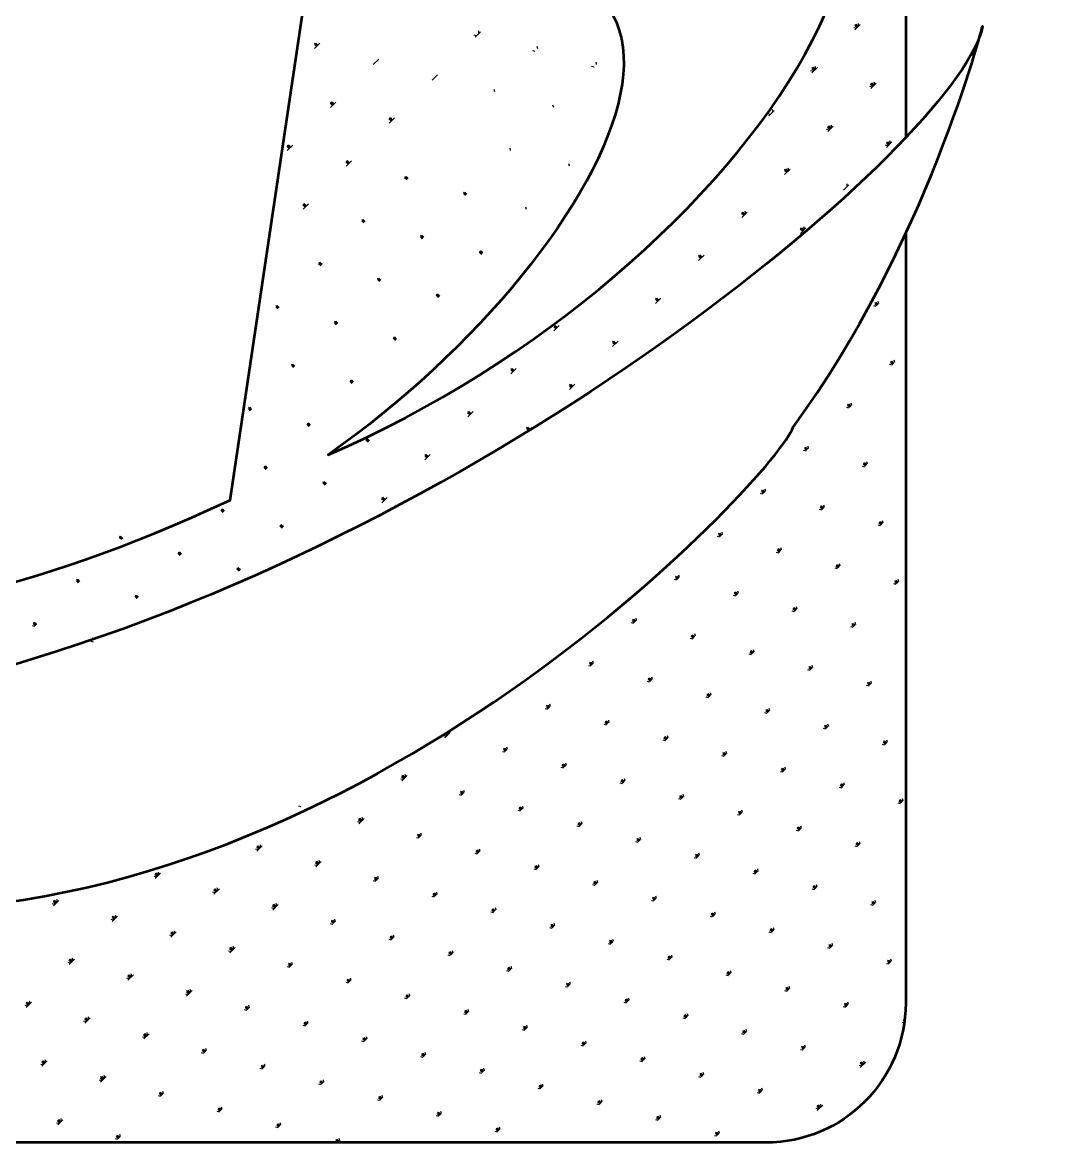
# Model space of a CAD drawing. Extents: x -2746917 to -971774, y -3334247 to -3250358.
# Drawn here: x -1099731 to -1098650, y -3277551 to -3276393 of the extents above; entities that cross this region are included whole.
import ezdxf

# ---------------------------------------------------------------- set-up
doc = ezdxf.new("R2010")
doc.units = 0
doc.header["$LTSCALE"] = 1000
doc.header["$MEASUREMENT"] = 0
doc.layers.get('0').update_dxf_attribs({"linetype": 'CONTINUOUS'})
doc.layers.add('PUB_TITLE', color=4, linetype='CONTINUOUS')

# ---------------------------------------------------------------- blocks, each defined once
blk = doc.blocks.new('A$C3E121A49')
at = {"layer": 'PUB_TITLE', "color": 4}
for p, q in [((1292.1, 27473.3), (1289.8, 27475.5)), ((1292.7, 27474), (1290, 27476.7)), ((1290, 27471.2), (1295.5, 27476.7)), ((1293.4, 27474.7), (1291.2, 27476.9)), ((1294.1, 27475.3), (1293.5, 27477.8)), ((898.8, 27465), (896.4, 27465.7)), ((897.4, 27463.6), (903, 27469.2)), ((901.6, 27467.8), (900.9, 27470.2)), ((1291.4, 27472.6), (1288.9, 27473.2)), ((733.6, 27453.8), (731.4, 27456)), ((734.3, 27454.5), (731.5, 27457.3)), ((731.5, 27451.7), (737.1, 27457.3)), ((735, 27455.2), (732.8, 27457.4)), ((962.3, 27451.5), (961.7, 27454)), ((792.2, 27435.4), (797.8, 27441)), ((959.5, 27448.7), (957.1, 27449.4)), ((1020.3, 27432.5), (1017.8, 27433.1)), ((1023, 27435.3), (1022.4, 27437.7)), ((1247.6, 27428.8), (1245.4, 27431)), ((1248.3, 27429.5), (1245.5, 27432.3)), ((1245.5, 27426.7), (1251.1, 27432.3)), ((1249, 27430.2), (1246.8, 27432.4)), ((1249.7, 27430.9), (1249, 27433.3)), ((853, 27419.2), (858.5, 27424.7)), ((1246.9, 27428.1), (1244.5, 27428.8)), ((917.9, 27407.1), (917.2, 27409.5)), ((1307.6, 27411.8), (1305.2, 27412.5)), ((1308.3, 27412.5), (1306.1, 27414.8)), ((1309, 27413.2), (1306.2, 27416)), ((1306.2, 27410.5), (1311.8, 27416)), ((1309.7, 27413.9), (1307.5, 27416.1)), ((1310.4, 27414.6), (1309.8, 27417)), ((749.9, 27393.1), (747.7, 27395.3)), ((750.6, 27393.8), (747.8, 27396.5)), ((747.8, 27391), (753.3, 27396.5)), ((751.3, 27394.5), (749, 27396.7)), ((978.6, 27390.8), (977.9, 27393.2)), ((1202.4, 27383.7), (1200, 27384.3)), ((1201.1, 27382.3), (1206.6, 27387.8)), ((1205.2, 27386.4), (1204.6, 27388.9)), ((810.6, 27376.8), (808.4, 27379)), ((811.3, 27377.5), (808.5, 27380.3)), ((808.5, 27374.7), (814.1, 27380.3)), ((812, 27378.2), (809.8, 27380.4)), ((1264.6, 27368.8), (1261.8, 27371.6)), ((1261.8, 27366), (1267.3, 27371.6)), ((1265.3, 27369.5), (1263, 27371.7)), ((1266, 27370.2), (1265.3, 27372.6)), ((1263.2, 27367.4), (1260.7, 27368)), ((1263.9, 27368.1), (1261.6, 27370.3)), ((705.4, 27348.6), (703.2, 27350.8)), ((706.1, 27349.3), (703.3, 27352.1)), ((703.3, 27346.5), (708.9, 27352.1)), ((706.8, 27350), (704.6, 27352.2)), ((934.1, 27346.3), (933.5, 27348.8)), ((1323.9, 27351.1), (1321.5, 27351.8)), ((1324.6, 27351.8), (1322.4, 27354)), ((1325.3, 27352.5), (1322.5, 27355.3)), ((1322.5, 27349.7), (1328.1, 27355.3)), ((1326, 27353.2), (1323.8, 27355.4)), ((1326.7, 27353.9), (1326, 27356.3)), ((766.1, 27332.3), (763.9, 27334.6)), ((766.8, 27333), (764.1, 27335.8)), ((764.1, 27330.3), (769.6, 27335.8)), ((767.5, 27333.7), (765.3, 27336)), ((994.9, 27330.1), (994.2, 27332.5)), ((1219.4, 27323.6), (1217.2, 27325.8)), ((1220.1, 27324.3), (1217.3, 27327.1)), ((1217.3, 27321.5), (1222.9, 27327.1)), ((1220.8, 27325), (1218.6, 27327.2)), ((1221.5, 27325.7), (1220.8, 27328.1)), ((826.9, 27316.1), (824.6, 27318.3)), ((827.6, 27316.8), (824.8, 27319.5)), ((828.3, 27317.5), (826, 27319.7)), ((887.6, 27299.8), (885.4, 27302)), ((888.3, 27300.5), (885.5, 27303.3)), ((889, 27301.2), (886.8, 27303.4)), ((1278.1, 27305.3), (1283.6, 27310.8)), ((1282.2, 27309.4), (1281.6, 27311.9)), ((721.7, 27287.9), (719.5, 27290.1)), ((722.4, 27288.6), (719.6, 27291.4)), ((719.6, 27285.8), (725.2, 27291.4)), ((723.1, 27289.3), (720.9, 27291.5)), ((950.4, 27285.6), (949.8, 27288)), ((1175, 27279.2), (1172.7, 27281.4)), ((1175.7, 27279.9), (1172.9, 27282.6)), ((1172.9, 27277.1), (1178.4, 27282.6)), ((1176.3, 27280.6), (1174.1, 27282.8)), ((1177, 27281.3), (1176.4, 27283.7)), ((782.4, 27271.6), (780.2, 27273.8)), ((783.1, 27272.3), (780.3, 27275.1)), ((783.8, 27273), (781.6, 27275.2)), ((1237.8, 27265), (1237.1, 27267.4)), ((843.1, 27255.3), (840.9, 27257.6)), ((843.8, 27256), (841.1, 27258.8)), ((844.5, 27256.7), (842.3, 27259)), ((1235.7, 27262.9), (1233.5, 27265.1)), ((1236.4, 27263.6), (1233.6, 27266.4)), ((1233.6, 27260.8), (1239.2, 27266.4)), ((1237.1, 27264.3), (1234.9, 27266.5)), ((903.9, 27239.1), (901.6, 27241.3)), ((904.6, 27239.8), (901.8, 27242.5)), ((905.3, 27240.5), (903, 27242.7)), ((1130.5, 27234.7), (1128.3, 27236.9)), ((1131.2, 27235.4), (1128.4, 27238.2)), ((1128.4, 27232.6), (1134, 27238.2)), ((1131.9, 27236.1), (1129.7, 27238.3)), ((738, 27227.2), (735.7, 27229.4)), ((738.7, 27227.9), (735.9, 27230.6)), ((739.4, 27228.6), (737.1, 27230.8)), ((798.7, 27210.9), (796.5, 27213.1)), ((799.4, 27211.6), (796.6, 27214.4)), ((800.1, 27212.3), (797.9, 27214.5)), ((860.1, 27195.3), (857.3, 27198.1)), ((860.8, 27196), (858.6, 27198.2)), ((694.2, 27183.4), (691.4, 27186.2)), ((694.9, 27184.1), (692.7, 27186.3)), ((859.4, 27194.6), (857.2, 27196.8)), ((1086, 27190.3), (1083.8, 27192.5)), ((1086.7, 27191), (1084, 27193.7)), ((1084, 27188.2), (1089.5, 27193.7)), ((1087.4, 27191.6), (1085.2, 27193.9)), ((1312, 27185.2), (1309.6, 27185.9)), ((1312.7, 27185.9), (1310.5, 27188.1)), ((1313.4, 27186.6), (1310.6, 27189.4)), ((1314.1, 27187.3), (1311.9, 27189.5)), ((1314.8, 27188), (1314.1, 27190.4)), ((693.5, 27182.7), (691.3, 27184.9)), ((754.2, 27166.4), (752, 27168.7)), ((754.9, 27167.1), (752.1, 27169.9)), ((755.6, 27167.8), (753.4, 27170)), ((980.9, 27162.1), (978.6, 27164.3)), ((981.6, 27162.8), (978.8, 27165.5)), ((978.8, 27160), (984.3, 27165.5)), ((982.3, 27163.5), (980, 27165.7)), ((815, 27150.2), (812.7, 27152.4)), ((815.7, 27150.9), (812.9, 27153.6)), ((816.3, 27151.6), (814.1, 27153.8)), ((1041.6, 27145.8), (1039.4, 27148)), ((1042.3, 27146.5), (1039.5, 27149.3)), ((1039.5, 27143.7), (1045.1, 27149.3)), ((1043, 27147.2), (1040.8, 27149.4)), ((1329.7, 27125.9), (1326.9, 27128.6)), ((1330.3, 27126.6), (1328.1, 27128.8)), ((1331, 27127.3), (1330.4, 27129.7)), ((709.8, 27122), (707.6, 27124.2)), ((710.5, 27122.7), (707.7, 27125.5)), ((711.2, 27123.4), (708.9, 27125.6)), ((936.4, 27117.6), (934.2, 27119.8)), ((937.1, 27118.3), (934.3, 27121.1)), ((934.3, 27115.5), (939.9, 27121.1)), ((937.8, 27119), (935.6, 27121.2)), ((1328.3, 27124.5), (1325.8, 27125.1)), ((1329, 27125.2), (1326.7, 27127.4)), ((770.5, 27105.7), (768.3, 27107.9)), ((771.2, 27106.4), (768.4, 27109.2)), ((771.9, 27107.1), (769.7, 27109.3)), ((997.8, 27102), (995.1, 27104.8)), ((995.1, 27099.3), (1000.6, 27104.8)), ((998.5, 27102.7), (996.3, 27105)), ((997.1, 27101.3), (994.9, 27103.6)), ((1284.5, 27080.7), (1282.3, 27082.9)), ((1285.2, 27081.4), (1282.4, 27084.2)), ((1285.9, 27082.1), (1283.7, 27084.3)), ((1286.6, 27082.8), (1285.9, 27085.2)), ((665.3, 27077.5), (663.1, 27079.7)), ((666, 27078.2), (663.2, 27081)), ((666.7, 27078.9), (664.5, 27081.1)), ((892, 27073.2), (889.7, 27075.4)), ((892.7, 27073.9), (889.9, 27076.6)), ((889.9, 27071.1), (895.4, 27076.6)), ((893.3, 27074.6), (891.1, 27076.8)), ((1283.8, 27080), (1281.4, 27080.7)), ((726, 27061.3), (723.8, 27063.5)), ((726.7, 27061.9), (724, 27064.7)), ((727.4, 27062.6), (725.2, 27064.9)), ((952.7, 27056.9), (950.5, 27059.1)), ((953.4, 27057.6), (950.6, 27060.4)), ((950.6, 27054.8), (956.2, 27060.4)), ((954.1, 27058.3), (951.9, 27060.5)), ((1342.4, 27064.3), (1342.1, 27064.4)), ((786.8, 27045), (784.6, 27047.2)), ((787.5, 27045.7), (784.7, 27048.5)), ((788.2, 27046.4), (785.9, 27048.6)), ((1239.4, 27035.6), (1236.9, 27036.2)), ((1240, 27036.3), (1237.8, 27038.5)), ((1240.7, 27037), (1238, 27039.7)), ((1241.4, 27037.7), (1239.2, 27039.9)), ((1242.1, 27038.3), (1241.5, 27040.8)), ((847.5, 27028.7), (845.3, 27030.9)), ((848.2, 27029.4), (845.4, 27032.2)), ((845.4, 27026.6), (851, 27032.2)), ((848.9, 27030.1), (846.7, 27032.3)), ((1302.2, 27021.4), (1299.9, 27023.6)), ((1302.9, 27022.1), (1302.2, 27024.5)), ((681.6, 27016.8), (679.4, 27019)), ((682.3, 27017.5), (679.5, 27020.3)), ((683, 27018.2), (680.8, 27020.4)), ((1300.1, 27019.3), (1297.6, 27019.9)), ((1300.8, 27020), (1298.6, 27022.2)), ((1301.5, 27020.7), (1298.7, 27023.5)), ((742.3, 27000.5), (740.1, 27002.8)), ((743, 27001.2), (740.2, 27004)), ((743.7, 27001.9), (741.5, 27004.1)), ((1194.9, 26991.1), (1192.5, 26991.8)), ((1195.6, 26991.8), (1193.4, 26994)), ((1196.3, 26992.5), (1193.5, 26995.3)), ((1197, 26993.2), (1194.8, 26995.4)), ((1197.7, 26993.9), (1197, 26996.3)), ((803, 26984.3), (800.8, 26986.5)), ((803.7, 26985), (801, 26987.7)), ((801, 26982.2), (806.5, 26987.7)), ((804.4, 26985.6), (802.2, 26987.9)), ((1256.3, 26975.5), (1254.1, 26977.8)), ((1257, 26976.2), (1254.2, 26979)), ((1257.7, 26976.9), (1255.5, 26979.1)), ((1258.4, 26977.6), (1257.8, 26980)), ((637.1, 26972.3), (634.9, 26974.6)), ((637.8, 26973), (635.1, 26975.8)), ((638.5, 26973.7), (636.3, 26976)), ((1255.6, 26974.8), (1253.2, 26975.5)), ((697.9, 26956.1), (695.6, 26958.3)), ((698.6, 26956.8), (695.8, 26959.5)), ((699.3, 26957.5), (697, 26959.7)), ((1316.4, 26958.6), (1313.9, 26959.2)), ((1317, 26959.3), (1314.8, 26961.5)), ((1317.7, 26960), (1315, 26962.7)), ((1318.4, 26960.7), (1316.2, 26962.9)), ((1319.1, 26961.3), (1318.5, 26963.8)), ((532, 26944.2), (529.7, 26946.4)), ((532.7, 26944.9), (529.9, 26947.6)), ((533.3, 26945.5), (531.1, 26947.8)), ((1150.4, 26946.7), (1148, 26947.3)), ((1151.1, 26947.4), (1148.9, 26949.6)), ((1151.8, 26948), (1149.1, 26950.8)), ((1152.5, 26948.7), (1150.3, 26951)), ((1153.2, 26949.4), (1152.6, 26951.9)), ((593.4, 26928.6), (590.6, 26931.4)), ((594.1, 26929.3), (591.9, 26931.5)), ((1211.2, 26930.4), (1208.7, 26931)), ((1211.9, 26931.1), (1209.6, 26933.3)), ((1212.6, 26931.8), (1209.8, 26934.6)), ((1213.3, 26932.5), (1211, 26934.7)), ((1213.9, 26933.2), (1213.3, 26935.6)), ((592.7, 26927.9), (590.5, 26930.1)), ((653.4, 26911.6), (651.2, 26913.8)), ((654.1, 26912.3), (651.3, 26915.1)), ((654.8, 26913), (652.6, 26915.2)), ((1271.9, 26914.1), (1269.5, 26914.8)), ((1272.6, 26914.8), (1270.4, 26917)), ((1273.3, 26915.5), (1270.5, 26918.3)), ((1274, 26916.2), (1271.8, 26918.4)), ((1274.7, 26916.9), (1274, 26919.3)), ((487.5, 26899.7), (485.3, 26901.9)), ((488.2, 26900.4), (485.4, 26903.2)), ((488.9, 26901.1), (486.7, 26903.3)), ((1106, 26902.2), (1103.6, 26902.9)), ((1106.7, 26902.9), (1104.5, 26905.1)), ((1107.4, 26903.6), (1104.6, 26906.4)), ((1108.1, 26904.3), (1105.8, 26906.5)), ((1108.8, 26905), (1108.1, 26907.4)), ((1332.6, 26897.8), (1330.2, 26898.5)), ((1333.3, 26898.5), (1331.1, 26900.8)), ((1334, 26899.2), (1331.2, 26902)), ((1334.7, 26899.9), (1332.5, 26902.1)), ((1335.4, 26900.6), (1334.7, 26903.1)), ((548.2, 26883.4), (546, 26885.7)), ((548.9, 26884.1), (546.1, 26886.9)), ((549.6, 26884.8), (547.4, 26887)), ((1166.7, 26885.9), (1164.3, 26886.6)), ((1167.4, 26886.6), (1165.2, 26888.8)), ((1168.1, 26887.3), (1165.3, 26890.1)), ((1168.8, 26888), (1166.6, 26890.2)), ((1169.5, 26888.7), (1168.8, 26891.1)), ((1228.8, 26871), (1226.1, 26873.8)), ((1229.5, 26871.7), (1227.3, 26874)), ((1230.2, 26872.4), (1229.6, 26874.9)), ((1062.9, 26859.1), (1060.1, 26861.9)), ((1063.6, 26859.8), (1061.4, 26862.1)), ((1064.3, 26860.5), (1063.7, 26863)), ((1227.4, 26869.7), (1225, 26870.3)), ((1228.1, 26870.4), (1225.9, 26872.6)), ((442.4, 26854.6), (439.9, 26855.2)), ((443, 26855.3), (440.8, 26857.5)), ((443.7, 26855.9), (441, 26858.7)), ((444.4, 26856.6), (442.2, 26858.9)), ((1061.5, 26857.7), (1059.1, 26858.4)), ((1062.2, 26858.4), (1060, 26860.7)), ((1288.2, 26853.4), (1285.7, 26854)), ((1288.9, 26854.1), (1286.6, 26856.3)), ((1289.6, 26854.8), (1286.8, 26857.6)), ((1290.3, 26855.5), (1288, 26857.7)), ((1290.9, 26856.2), (1290.3, 26858.6)), ((503.1, 26838.3), (500.7, 26838.9)), ((501.9, 26840.9), (501.6, 26841.2)), ((502.9, 26841.3), (501.7, 26842.5)), ((503.9, 26841.6), (502.9, 26842.6)), ((1122.3, 26841.5), (1119.8, 26842.1)), ((1123, 26842.2), (1120.7, 26844.4)), ((1123.6, 26842.9), (1120.9, 26845.6)), ((1124.3, 26843.6), (1122.1, 26845.8)), ((1125, 26844.3), (1124.4, 26846.7)), ((1183.7, 26825.9), (1181.5, 26828.1)), ((1184.4, 26826.6), (1181.6, 26829.4)), ((1185.1, 26827.3), (1182.8, 26829.5)), ((1185.8, 26828), (1185.1, 26830.4)), ((1017.8, 26814), (1015.5, 26816.2)), ((1018.5, 26814.7), (1015.7, 26817.5)), ((1019.2, 26815.4), (1016.9, 26817.6)), ((1019.9, 26816.1), (1019.2, 26818.5)), ((1183, 26825.2), (1180.6, 26825.9)), ((1017.1, 26813.3), (1014.6, 26813.9)), ((1243.7, 26808.9), (1241.3, 26809.6)), ((1244.4, 26809.6), (1242.2, 26811.8)), ((1245.1, 26810.3), (1242.3, 26813.1)), ((1245.8, 26811), (1243.6, 26813.2)), ((1246.5, 26811.7), (1245.8, 26814.1)), ((1077.8, 26797), (1075.4, 26797.7)), ((1078.5, 26797.7), (1076.3, 26799.9)), ((1079.2, 26798.4), (1076.4, 26801.2)), ((1079.9, 26799.1), (1077.7, 26801.3)), ((1080.6, 26799.8), (1079.9, 26802.2)), ((1304.4, 26792.7), (1302, 26793.3)), ((1305.1, 26793.4), (1302.9, 26795.6)), ((1305.8, 26794.1), (1303, 26796.8)), ((1306.5, 26794.7), (1304.3, 26797)), ((1307.2, 26795.4), (1306.6, 26797.9)), ((1138.5, 26780.7), (1136.1, 26781.4)), ((1139.2, 26781.4), (1137, 26783.7)), ((1139.9, 26782.1), (1137.1, 26784.9)), ((1140.6, 26782.8), (1138.4, 26785.1)), ((1141.3, 26783.5), (1140.7, 26786)), ((972.6, 26768.8), (970.2, 26769.5)), ((973.3, 26769.5), (971.1, 26771.8)), ((974, 26770.2), (971.2, 26773)), ((974.7, 26770.9), (972.5, 26773.1)), ((975.4, 26771.6), (974.7, 26774)), ((1202, 26767.3), (1201.4, 26769.7)), ((1036.1, 26755.3), (1035.5, 26757.8)), ((1199.3, 26764.5), (1196.8, 26765.1)), ((1200, 26765.2), (1197.7, 26767.4)), ((1200.6, 26765.9), (1197.9, 26768.6)), ((1201.3, 26766.6), (1199.1, 26768.8)), ((1033.3, 26752.6), (1030.9, 26753.2)), ((1034, 26753.3), (1031.8, 26755.5)), ((1034.7, 26754), (1032, 26756.7)), ((1035.4, 26754.6), (1033.2, 26756.9)), ((1260, 26748.2), (1257.6, 26748.9)), ((1260.7, 26748.9), (1258.5, 26751.1)), ((1261.4, 26749.6), (1258.6, 26752.4)), ((1262.1, 26750.3), (1259.8, 26752.5)), ((1262.8, 26751), (1262.1, 26753.4)), ((867.4, 26740.7), (865, 26741.3)), ((866.1, 26739.3), (871.6, 26744.8)), ((868.1, 26741.3), (866.1, 26743.4)), ((868.8, 26742), (867, 26743.9)), ((869.5, 26742.7), (867.8, 26744.4)), ((870.2, 26743.4), (869.6, 26745.6)), ((1094.1, 26736.3), (1091.6, 26736.9)), ((1094.8, 26737), (1092.5, 26739.2)), ((1095.5, 26737.7), (1092.7, 26740.5)), ((1096.2, 26738.4), (1093.9, 26740.6)), ((1096.9, 26739.1), (1096.2, 26741.5)), ((1321.4, 26732.6), (1319.2, 26734.9)), ((1322.1, 26733.3), (1319.3, 26736.1)), ((1322.8, 26734), (1320.6, 26736.2)), ((1323.5, 26734.7), (1322.8, 26737.1)), ((928.2, 26724.4), (925.7, 26725)), ((928.9, 26725.1), (926.6, 26727.3)), ((929.6, 26725.8), (926.8, 26728.5)), ((930.3, 26726.5), (928, 26728.7)), ((930.9, 26727.2), (930.3, 26729.6)), ((1155.5, 26720.7), (1153.3, 26722.9)), ((1156.2, 26721.4), (1153.4, 26724.2)), ((1156.9, 26722.1), (1154.7, 26724.3)), ((1157.6, 26722.8), (1156.9, 26725.2)), ((1320.7, 26731.9), (1318.3, 26732.6)), ((989.6, 26708.8), (987.4, 26711)), ((990.3, 26709.5), (987.5, 26712.3)), ((991, 26710.2), (988.8, 26712.4)), ((991.7, 26710.9), (991, 26713.3)), ((1154.8, 26720), (1152.4, 26720.7)), ((824.4, 26697.6), (821.6, 26700.4)), ((821.6, 26694.8), (827.2, 26700.4)), ((825.1, 26698.3), (822.8, 26700.5)), ((825.8, 26699), (825.1, 26701.4)), ((988.9, 26708.1), (986.5, 26708.8)), ((1215.5, 26703.8), (1213.1, 26704.4)), ((1216.2, 26704.4), (1214, 26706.7)), ((1216.9, 26705.1), (1214.1, 26707.9)), ((1217.6, 26705.8), (1215.4, 26708.1)), ((1218.3, 26706.5), (1217.7, 26709)), ((823, 26696.2), (820.6, 26696.8)), ((823.7, 26696.9), (821.5, 26699.1)), ((1049.6, 26691.8), (1047.2, 26692.5)), ((1050.3, 26692.5), (1048.1, 26694.8)), ((1051, 26693.2), (1048.2, 26696)), ((1051.7, 26693.9), (1049.5, 26696.1)), ((1052.4, 26694.6), (1051.7, 26697)), ((1276.3, 26687.5), (1273.8, 26688.1)), ((1277, 26688.2), (1274.7, 26690.4)), ((1277.6, 26688.9), (1274.9, 26691.6)), ((1278.3, 26689.6), (1276.1, 26691.8)), ((1279, 26690.3), (1278.4, 26692.7)), ((883.7, 26679.9), (881.3, 26680.6)), ((884.4, 26680.6), (882.2, 26682.8)), ((885.1, 26681.3), (882.3, 26684.1)), ((885.8, 26682), (883.6, 26684.2)), ((886.5, 26682.7), (885.8, 26685.1)), ((1111, 26676.3), (1108.8, 26678.5)), ((1111.7, 26677), (1109, 26679.7)), ((1112.4, 26677.7), (1110.2, 26679.9)), ((1113.1, 26678.3), (1112.5, 26680.8)), ((1339.8, 26674), (1339.1, 26676.4)), ((717.8, 26668), (715.4, 26668.7)), ((945.1, 26664.4), (942.9, 26666.6)), ((945.8, 26665), (943, 26667.8)), ((946.5, 26665.7), (944.3, 26668)), ((947.2, 26666.4), (946.6, 26668.9)), ((1110.3, 26675.6), (1107.9, 26676.2)), ((1337, 26671.2), (1334.6, 26671.9)), ((1337.7, 26671.9), (1335.5, 26674.1)), ((1338.4, 26672.6), (1335.6, 26675.4)), ((1339.1, 26673.3), (1336.8, 26675.5)), ((779.2, 26652.4), (777, 26654.7)), ((779.9, 26653.1), (777.1, 26655.9)), ((777.1, 26650.4), (782.7, 26655.9)), ((780.6, 26653.8), (778.4, 26656.1)), ((781.3, 26654.5), (780.7, 26657)), ((944.4, 26663.7), (942, 26664.3)), ((1171.1, 26659.3), (1168.6, 26659.9)), ((1171.8, 26660), (1169.5, 26662.2)), ((1172.5, 26660.7), (1169.7, 26663.5)), ((1173.2, 26661.4), (1170.9, 26663.6)), ((1173.9, 26662.1), (1173.2, 26664.5)), ((778.5, 26651.7), (776.1, 26652.4)), ((1005.2, 26647.4), (1002.7, 26648)), ((1005.9, 26648.1), (1003.6, 26650.3)), ((1006.6, 26648.8), (1003.8, 26651.6)), ((1007.2, 26649.5), (1005, 26651.7)), ((1007.9, 26650.2), (1007.3, 26652.6)), ((1231.8, 26643), (1229.4, 26643.7)), ((1232.5, 26643.7), (1230.3, 26645.9)), ((1233.2, 26644.4), (1230.4, 26647.2)), ((1233.9, 26645.1), (1231.7, 26647.3)), ((1234.6, 26645.8), (1233.9, 26648.2)), ((839.3, 26635.5), (836.8, 26636.1)), ((840, 26636.2), (837.7, 26638.4)), ((840.6, 26636.9), (837.9, 26639.6)), ((841.3, 26637.6), (839.1, 26639.8)), ((842, 26638.3), (841.4, 26640.7)), ((1065.9, 26631.1), (1063.5, 26631.8)), ((1066.6, 26631.8), (1064.4, 26634)), ((1067.3, 26632.5), (1064.5, 26635.3)), ((1068, 26633.2), (1065.8, 26635.4)), ((1068.7, 26633.9), (1068, 26636.3)), ((1293.9, 26628.1), (1291.1, 26630.9)), ((1294.6, 26628.8), (1292.4, 26631.1)), ((1295.3, 26629.5), (1294.7, 26632)), ((673.3, 26623.6), (670.9, 26624.2)), ((674, 26624.3), (671.8, 26626.5)), ((674.7, 26624.9), (672, 26627.7)), ((672, 26622.2), (677.5, 26627.7)), ((675.4, 26625.6), (673.2, 26627.9)), ((676.1, 26626.3), (675.5, 26628.8)), ((900, 26619.2), (897.6, 26619.9)), ((900.7, 26619.9), (898.5, 26622.1)), ((901.4, 26620.6), (898.6, 26623.4)), ((902.1, 26621.3), (899.8, 26623.5)), ((902.8, 26622), (902.1, 26624.4)), ((1128, 26616.2), (1125.2, 26619)), ((1128.7, 26616.9), (1126.5, 26619.1)), ((1129.4, 26617.6), (1128.7, 26620)), ((1292.5, 26626.8), (1290.1, 26627.4)), ((1293.2, 26627.4), (1291, 26629.7)), ((734.1, 26607.3), (731.6, 26607.9)), ((734.8, 26608), (732.5, 26610.2)), ((735.5, 26608.7), (732.7, 26611.5)), ((732.7, 26605.9), (738.2, 26611.5)), ((736.2, 26609.4), (733.9, 26611.6)), ((736.9, 26610.1), (736.2, 26612.5)), ((962.1, 26604.3), (959.3, 26607.1)), ((962.8, 26605), (960.6, 26607.2)), ((963.5, 26605.7), (962.8, 26608.1)), ((1126.6, 26614.8), (1124.2, 26615.5)), ((1127.3, 26615.5), (1125.1, 26617.8)), ((568.2, 26595.4), (565.7, 26596)), ((568.9, 26596.1), (566.6, 26598.3)), ((569.6, 26596.8), (566.8, 26599.5)), ((566.8, 26594), (572.3, 26599.5)), ((570.3, 26597.5), (568, 26599.7)), ((570.9, 26598.2), (570.3, 26600.6)), ((796.9, 26593.1), (794.7, 26595.3)), ((797.6, 26593.8), (796.9, 26596.2)), ((960.7, 26602.9), (958.3, 26603.6)), ((961.4, 26603.6), (959.2, 26605.8)), ((1187.3, 26598.6), (1184.9, 26599.2)), ((1188, 26599.3), (1185.8, 26601.5)), ((1188.7, 26600), (1186, 26602.7)), ((1189.4, 26600.7), (1187.2, 26602.9)), ((1190.1, 26601.3), (1189.5, 26603.8)), ((631.7, 26581.9), (631, 26584.3)), ((794.8, 26591), (792.4, 26591.7)), ((795.5, 26591.7), (793.3, 26593.9)), ((796.2, 26592.4), (793.4, 26595.2)), ((1021.4, 26586.7), (1019, 26587.3)), ((1022.1, 26587.4), (1019.9, 26589.6)), ((1022.8, 26588), (1020, 26590.8)), ((1023.5, 26588.7), (1021.3, 26591)), ((1024.2, 26589.4), (1023.6, 26591.9)), ((1248.8, 26583), (1246.5, 26585.2)), ((1249.5, 26583.7), (1246.7, 26586.5)), ((1250.2, 26584.4), (1247.9, 26586.6)), ((1250.9, 26585.1), (1250.2, 26587.5)), ((465.8, 26570), (465.1, 26572.4)), ((628.9, 26579.1), (626.5, 26579.8)), ((629.6, 26579.8), (627.4, 26582)), ((630.3, 26580.5), (627.5, 26583.3)), ((627.5, 26577.7), (633.1, 26583.3)), ((631, 26581.2), (628.8, 26583.4)), ((855.5, 26574.7), (853.1, 26575.4)), ((856.2, 26575.4), (854, 26577.7)), ((856.9, 26576.1), (854.1, 26578.9)), ((857.6, 26576.8), (855.4, 26579.1)), ((858.3, 26577.5), (857.7, 26580)), ((1082.9, 26571.1), (1080.6, 26573.3)), ((1083.6, 26571.8), (1080.8, 26574.6)), ((1084.2, 26572.5), (1082, 26574.7)), ((1084.9, 26573.2), (1084.3, 26575.6)), ((1248.1, 26582.3), (1245.6, 26582.9)), ((463, 26567.2), (460.6, 26567.8)), ((463.7, 26567.9), (461.5, 26570.1)), ((464.4, 26568.6), (461.6, 26571.4)), ((461.6, 26565.8), (467.2, 26571.4)), ((465.1, 26569.3), (462.8, 26571.5)), ((689.6, 26562.8), (687.2, 26563.5)), ((690.3, 26563.5), (688.1, 26565.8)), ((691, 26564.2), (688.2, 26567)), ((688.2, 26561.4), (693.8, 26567)), ((691.7, 26564.9), (689.5, 26567.1)), ((692.4, 26565.6), (691.7, 26568)), ((916.9, 26559.2), (914.7, 26561.4)), ((917.6, 26559.9), (914.9, 26562.6)), ((918.3, 26560.6), (916.1, 26562.8)), ((919, 26561.3), (918.4, 26563.7)), ((1082.2, 26570.4), (1079.7, 26571)), ((1308.8, 26566), (1306.4, 26566.7)), ((1309.5, 26566.7), (1307.3, 26568.9)), ((1310.2, 26567.4), (1307.4, 26570.2)), ((1310.9, 26568.1), (1308.7, 26570.3)), ((1311.6, 26568.8), (1310.9, 26571.2)), ((523.7, 26550.9), (521.3, 26551.6)), ((524.4, 26551.6), (522.2, 26553.8)), ((525.1, 26552.3), (522.3, 26555.1)), ((522.3, 26549.5), (527.9, 26555.1)), ((525.8, 26553), (523.6, 26555.2)), ((526.5, 26553.7), (525.8, 26556.1)), ((751, 26547.3), (748.8, 26549.5)), ((751.7, 26548), (749, 26550.7)), ((752.4, 26548.6), (750.2, 26550.9)), ((753.1, 26549.3), (752.5, 26551.8)), ((916.3, 26558.5), (913.8, 26559.1)), ((1142.9, 26554.1), (1140.5, 26554.8)), ((1143.6, 26554.8), (1141.4, 26557)), ((1144.3, 26555.5), (1141.5, 26558.3)), ((1145, 26556.2), (1142.8, 26558.4)), ((1145.7, 26556.9), (1145, 26559.3)), ((585.1, 26535.3), (582.9, 26537.6)), ((585.8, 26536), (583, 26538.8)), ((583, 26533.3), (588.6, 26538.8)), ((586.5, 26536.7), (584.3, 26539)), ((587.2, 26537.4), (586.6, 26539.9)), ((750.3, 26546.6), (747.9, 26547.2)), ((977, 26542.2), (974.6, 26542.9)), ((977.7, 26542.9), (975.5, 26545.1)), ((978.4, 26543.6), (975.6, 26546.4)), ((979.1, 26544.3), (976.8, 26546.5)), ((979.8, 26545), (979.1, 26547.4)), ((1203.6, 26537.8), (1201.2, 26538.5)), ((1204.3, 26538.5), (1202.1, 26540.8)), ((1205, 26539.2), (1202.2, 26542)), ((1205.7, 26539.9), (1203.5, 26542.1)), ((1206.4, 26540.6), (1205.7, 26543)), ((584.4, 26534.7), (582, 26535.3)), ((811.1, 26530.3), (808.6, 26530.9)), ((811.8, 26531), (809.5, 26533.2)), ((812.5, 26531.7), (809.7, 26534.5)), ((813.2, 26532.4), (810.9, 26534.6)), ((813.9, 26533.1), (813.2, 26535.5)), ((1037.7, 26525.9), (1035.3, 26526.6)), ((1038.4, 26526.6), (1036.2, 26528.8)), ((1039.1, 26527.3), (1036.3, 26530.1)), ((1039.8, 26528), (1037.6, 26530.2)), ((1040.5, 26528.7), (1039.8, 26531.1)), ((1265.7, 26523), (1263, 26525.7)), ((1266.4, 26523.7), (1264.2, 26525.9)), ((1267.1, 26524.3), (1266.5, 26526.8)), ((645.2, 26518.4), (642.7, 26519)), ((645.9, 26519.1), (643.6, 26521.3)), ((646.6, 26519.8), (643.8, 26522.5)), ((643.8, 26517), (649.3, 26522.5)), ((647.2, 26520.5), (645, 26522.7)), ((647.9, 26521.2), (647.3, 26523.6)), ((871.8, 26514), (869.4, 26514.7)), ((872.5, 26514.7), (870.3, 26516.9)), ((873.2, 26515.4), (870.4, 26518.2)), ((873.9, 26516.1), (871.7, 26518.3)), ((874.6, 26516.8), (873.9, 26519.2)), ((1101.2, 26512.4), (1100.6, 26514.9)), ((1264.3, 26521.6), (1261.9, 26522.2)), ((1265, 26522.3), (1262.8, 26524.5)), ((479.3, 26506.5), (476.8, 26507.1)), ((480, 26507.2), (477.7, 26509.4)), ((480.6, 26507.9), (477.9, 26510.6)), ((477.9, 26505.1), (483.4, 26510.6)), ((481.3, 26508.6), (479.1, 26510.8)), ((482, 26509.2), (481.4, 26511.7)), ((705.9, 26502.1), (703.5, 26502.8)), ((706.6, 26502.8), (704.4, 26505)), ((707.3, 26503.5), (704.5, 26506.3)), ((708, 26504.2), (705.8, 26506.4)), ((708.7, 26504.9), (708, 26507.3)), ((935.3, 26500.5), (934.7, 26503)), ((1098.4, 26509.7), (1096, 26510.3)), ((1099.1, 26510.4), (1096.9, 26512.6)), ((1099.8, 26511), (1097, 26513.8)), ((1100.5, 26511.7), (1098.3, 26514)), ((1325.1, 26505.3), (1322.6, 26505.9)), ((1325.8, 26506), (1323.5, 26508.2)), ((1326.5, 26506.7), (1323.7, 26509.5)), ((1327.2, 26507.4), (1324.9, 26509.6)), ((1327.8, 26508.1), (1327.2, 26510.5)), ((540.7, 26490.9), (538.5, 26493.1)), ((541.4, 26491.6), (538.6, 26494.4)), ((538.6, 26488.8), (544.2, 26494.4)), ((542.1, 26492.3), (539.8, 26494.5)), ((542.8, 26493), (542.1, 26495.4)), ((769.4, 26488.6), (768.7, 26491)), ((932.5, 26497.7), (930.1, 26498.4)), ((933.2, 26498.4), (931, 26500.7)), ((933.9, 26499.1), (931.1, 26501.9)), ((934.6, 26499.8), (932.4, 26502.1)), ((1159.2, 26493.4), (1156.7, 26494)), ((1159.9, 26494.1), (1157.6, 26496.3)), ((1160.6, 26494.8), (1157.8, 26497.6)), ((1161.2, 26495.5), (1159, 26497.7)), ((1161.9, 26496.2), (1161.3, 26498.6)), ((540, 26490.2), (537.6, 26490.8)), ((766.6, 26485.8), (764.2, 26486.5)), ((767.3, 26486.5), (765.1, 26488.8)), ((768, 26487.2), (765.2, 26490)), ((768.7, 26487.9), (766.5, 26490.1)), ((993.3, 26481.5), (990.8, 26482.1)), ((993.9, 26482.2), (991.7, 26484.4)), ((994.6, 26482.9), (991.9, 26485.6)), ((995.3, 26483.6), (993.1, 26485.8)), ((996, 26484.3), (995.4, 26486.7)), ((1220.6, 26477.8), (1218.4, 26480)), ((1221.3, 26478.5), (1218.5, 26481.3)), ((1222, 26479.2), (1219.7, 26481.4)), ((1222.7, 26479.9), (1222, 26482.3)), ((600.7, 26473.9), (598.3, 26474.6)), ((601.4, 26474.6), (599.2, 26476.8)), ((602.1, 26475.3), (599.3, 26478.1)), ((599.3, 26472.5), (604.9, 26478.1)), ((602.8, 26476), (600.6, 26478.2)), ((603.5, 26476.7), (602.8, 26479.1)), ((827.3, 26469.6), (824.9, 26470.2)), ((828, 26470.3), (825.8, 26472.5)), ((828.7, 26471), (826, 26473.7)), ((829.4, 26471.6), (827.2, 26473.9)), ((830.1, 26472.3), (829.5, 26474.8)), ((1054.7, 26465.9), (1052.5, 26468.1)), ((1055.4, 26466.6), (1052.6, 26469.4)), ((1056.1, 26467.3), (1053.8, 26469.5)), ((1056.8, 26468), (1056.1, 26470.4)), ((1219.9, 26477.1), (1217.5, 26477.8)), ((434.8, 26462), (432.4, 26462.7)), ((435.5, 26462.7), (433.3, 26464.9)), ((436.2, 26463.4), (433.4, 26466.2)), ((433.4, 26460.6), (439, 26466.2)), ((436.9, 26464.1), (434.7, 26466.3)), ((437.6, 26464.8), (436.9, 26467.2)), ((661.4, 26457.7), (659, 26458.3)), ((662.1, 26458.3), (659.9, 26460.6)), ((662.8, 26459), (660, 26461.8)), ((663.5, 26459.7), (661.3, 26462)), ((664.2, 26460.4), (663.6, 26462.9)), ((889.5, 26454.7), (886.7, 26457.5)), ((890.2, 26455.4), (887.9, 26457.6)), ((890.9, 26456.1), (890.2, 26458.5)), ((1054, 26465.2), (1051.6, 26465.9)), ((1280.6, 26460.8), (1278.2, 26461.5)), ((1281.3, 26461.5), (1279.1, 26463.8)), ((1282, 26462.2), (1279.2, 26465)), ((1282.7, 26462.9), (1280.5, 26465.2)), ((1283.4, 26463.6), (1282.7, 26466.1)), ((495.5, 26445.7), (493.1, 26446.4)), ((496.2, 26446.4), (494, 26448.7)), ((496.9, 26447.1), (494.1, 26449.9)), ((494.1, 26444.4), (499.7, 26449.9)), ((497.6, 26447.8), (495.4, 26450)), ((498.3, 26448.5), (497.7, 26450.9)), ((723.6, 26442.8), (720.8, 26445.5)), ((724.2, 26443.5), (722, 26445.7)), ((724.9, 26444.2), (724.3, 26446.6)), ((888.1, 26453.3), (885.6, 26453.9)), ((888.8, 26454), (886.5, 26456.2)), ((1114.7, 26448.9), (1112.3, 26449.6)), ((1115.4, 26449.6), (1113.2, 26451.8)), ((1116.1, 26450.3), (1113.3, 26453.1)), ((1116.8, 26451), (1114.6, 26453.2)), ((1117.5, 26451.7), (1116.8, 26454.1)), ((1340.9, 26444.7), (1338.9, 26445.2)), ((1341.1, 26446.2), (1339.8, 26447.5)), ((1341.3, 26447.4), (1340, 26448.7)), ((1341.4, 26448.7), (1341.2, 26448.9)), ((557.6, 26430.9), (554.9, 26433.6)), ((554.9, 26428.1), (560.4, 26433.6)), ((558.3, 26431.6), (556.1, 26433.8)), ((559, 26432.2), (558.4, 26434.7)), ((722.2, 26441.4), (719.7, 26442)), ((722.9, 26442.1), (720.6, 26444.3)), ((948.8, 26437), (946.4, 26437.7)), ((949.5, 26437.7), (947.3, 26439.9)), ((950.2, 26438.4), (947.4, 26441.2)), ((950.9, 26439.1), (948.7, 26441.3)), ((951.6, 26439.8), (950.9, 26442.2)), ((1175.4, 26432.7), (1173, 26433.3)), ((1176.1, 26433.4), (1173.9, 26435.6)), ((1176.8, 26434), (1174, 26436.8)), ((1177.5, 26434.7), (1175.3, 26437)), ((1178.2, 26435.4), (1177.6, 26437.9)), ((1340, 26443.2), (1340.8, 26444)), ((556.3, 26429.5), (553.8, 26430.1)), ((556.9, 26430.2), (554.7, 26432.4)), ((782.9, 26425.1), (780.5, 26425.8)), ((783.6, 26425.8), (781.4, 26428)), ((784.3, 26426.5), (781.5, 26429.3)), ((785, 26427.2), (782.8, 26429.4)), ((785.7, 26427.9), (785, 26430.3)), ((1010.2, 26421.4), (1008, 26423.7)), ((1010.9, 26422.1), (1008.1, 26424.9)), ((1011.6, 26422.8), (1009.4, 26425.1)), ((1012.3, 26423.5), (1011.7, 26426)), ((1238.9, 26419.2), (1238.3, 26421.6)), ((617, 26413.2), (614.6, 26413.8)), ((617.7, 26413.9), (615.5, 26416.1)), ((618.4, 26414.6), (615.6, 26417.4)), ((619.1, 26415.3), (616.8, 26417.5)), ((619.8, 26416), (619.1, 26418.4)), ((844.3, 26409.5), (842.1, 26411.8)), ((845, 26410.2), (842.2, 26413)), ((845.7, 26410.9), (843.5, 26413.1)), ((846.4, 26411.6), (845.7, 26414)), ((1009.5, 26420.7), (1007.1, 26421.4)), ((1236.2, 26416.4), (1233.7, 26417)), ((1236.9, 26417.1), (1234.6, 26419.3)), ((1237.5, 26417.8), (1234.8, 26420.6)), ((1238.2, 26418.5), (1236, 26420.7)), ((451.1, 26401.3), (448.6, 26401.9)), ((451.8, 26402), (449.5, 26404.2)), ((452.5, 26402.7), (449.7, 26405.5)), ((449.7, 26399.9), (455.2, 26405.5)), ((453.2, 26403.4), (450.9, 26405.6)), ((453.9, 26404.1), (453.2, 26406.5)), ((678.4, 26397.6), (676.2, 26399.8)), ((679.1, 26398.3), (676.3, 26401.1)), ((679.8, 26399), (677.6, 26401.2)), ((680.5, 26399.7), (679.8, 26402.1)), ((843.6, 26408.8), (841.2, 26409.5)), ((1070.3, 26404.5), (1067.8, 26405.1)), ((1070.9, 26405.2), (1068.7, 26407.4)), ((1071.6, 26405.9), (1068.9, 26408.6)), ((1072.3, 26406.6), (1070.1, 26408.8)), ((1073, 26407.3), (1072.4, 26409.7)), ((1296.9, 26400.1), (1294.5, 26400.8)), ((1297.6, 26400.8), (1295.4, 26403)), ((1298.3, 26401.5), (1295.5, 26404.3)), ((1295.5, 26398.7), (1301.1, 26404.3)), ((1299, 26402.2), (1296.7, 26404.4)), ((1299.7, 26402.9), (1299, 26405.3)), ((512.5, 26385.7), (510.3, 26387.9)), ((513.2, 26386.4), (510.4, 26389.2)), ((510.4, 26383.6), (516, 26389.2)), ((513.9, 26387.1), (511.7, 26389.3)), ((514.6, 26387.8), (513.9, 26390.2)), ((677.7, 26396.9), (675.3, 26397.6)), ((904.3, 26392.6), (901.9, 26393.2)), ((905, 26393.3), (902.8, 26395.5)), ((905.7, 26394), (903, 26396.7)), ((906.4, 26394.6), (904.2, 26396.9)), ((907.1, 26395.3), (906.5, 26397.8)), ((1131, 26388.2), (1128.5, 26388.9)), ((1131.7, 26388.9), (1129.5, 26391.1)), ((1132.4, 26389.6), (1129.6, 26392.4)), ((1133.1, 26390.3), (1130.8, 26392.5)), ((1133.8, 26391), (1133.1, 26393.4)), ((511.8, 26385), (509.4, 26385.7)), ((738.4, 26380.7), (736, 26381.3)), ((739.1, 26381.3), (736.9, 26383.6)), ((739.8, 26382), (737, 26384.8)), ((740.5, 26382.7), (738.3, 26385)), ((741.2, 26383.4), (740.6, 26385.9)), ((965.1, 26376.3), (962.6, 26376.9)), ((965.8, 26377), (963.5, 26379.2)), ((966.5, 26377.7), (963.7, 26380.5)), ((967.2, 26378.4), (964.9, 26380.6)), ((967.8, 26379.1), (967.2, 26381.5)), ((1193.1, 26373.3), (1190.3, 26376.1)), ((1193.8, 26374), (1191.6, 26376.2)), ((1194.5, 26374.7), (1193.8, 26377.1)), ((572.5, 26368.7), (570.1, 26369.4)), ((573.2, 26369.4), (571, 26371.7)), ((573.9, 26370.1), (571.1, 26372.9)), ((574.6, 26370.8), (572.4, 26373)), ((575.3, 26371.5), (574.7, 26373.9)), ((799.2, 26364.4), (796.7, 26365)), ((799.9, 26365.1), (797.6, 26367.3)), ((800.6, 26365.8), (797.8, 26368.5)), ((801.2, 26366.5), (799, 26368.7)), ((801.9, 26367.2), (801.3, 26369.6)), ((1027.2, 26361.4), (1024.4, 26364.2)), ((1027.9, 26362.1), (1025.7, 26364.3)), ((1028.6, 26362.8), (1027.9, 26365.2)), ((1191.7, 26371.9), (1189.3, 26372.6)), ((1192.4, 26372.6), (1190.2, 26374.9)), ((633.3, 26352.5), (630.8, 26353.1)), ((633.9, 26353.2), (631.7, 26355.4)), ((634.6, 26353.9), (631.9, 26356.6)), ((635.3, 26354.6), (633.1, 26356.8)), ((636, 26355.2), (635.4, 26357.7)), ((861.3, 26349.5), (858.5, 26352.3)), ((862, 26350.2), (859.7, 26352.4)), ((862.7, 26350.9), (862, 26353.3)), ((1025.8, 26360), (1023.4, 26360.7)), ((1026.5, 26360.7), (1024.3, 26362.9)), ((1252.4, 26355.7), (1250, 26356.3)), ((1253.1, 26356.4), (1250.9, 26358.6)), ((1253.8, 26357.1), (1251, 26359.8)), ((1251, 26354.3), (1256.6, 26359.8)), ((1254.5, 26357.7), (1252.3, 26360)), ((1255.2, 26358.4), (1254.6, 26360.9)), ((467.3, 26340.6), (464.9, 26341.2)), ((468, 26341.3), (465.8, 26343.5)), ((468.7, 26341.9), (466, 26344.7)), ((466, 26339.2), (471.5, 26344.7)), ((469.4, 26342.6), (467.2, 26344.9)), ((470.1, 26343.3), (469.5, 26345.8)), ((696.1, 26338.3), (693.8, 26340.5)), ((696.8, 26339), (696.1, 26341.4)), ((859.9, 26348.1), (857.5, 26348.8)), ((860.6, 26348.8), (858.4, 26351)), ((1086.5, 26343.8), (1084.1, 26344.4)), ((1087.2, 26344.4), (1085, 26346.7)), ((1087.9, 26345.1), (1085.1, 26347.9)), ((1088.6, 26345.8), (1086.4, 26348.1)), ((1089.3, 26346.5), (1088.7, 26349)), ((530.8, 26327.1), (530.2, 26329.5)), ((694, 26336.2), (691.6, 26336.8)), ((694.7, 26336.9), (692.5, 26339.1)), ((695.4, 26337.6), (692.6, 26340.4)), ((920.6, 26331.8), (918.2, 26332.5)), ((921.3, 26332.5), (919.1, 26334.8)), ((922, 26333.2), (919.2, 26336)), ((922.7, 26333.9), (920.5, 26336.1)), ((923.4, 26334.6), (922.7, 26337)), ((1147.9, 26328.2), (1145.7, 26330.4)), ((1148.6, 26328.9), (1145.9, 26331.6)), ((1149.3, 26329.6), (1147.1, 26331.8)), ((1150, 26330.3), (1149.4, 26332.7)), ((528.1, 26324.3), (525.6, 26324.9)), ((528.8, 26325), (526.5, 26327.2)), ((529.5, 26325.7), (526.7, 26328.5)), ((530.2, 26326.4), (527.9, 26328.6)), ((755, 26321), (753.2, 26322.8)), ((756.1, 26321.3), (753.3, 26324.1)), ((756.8, 26322), (754.6, 26324.2)), ((757.5, 26322.7), (756.8, 26325.1)), ((1147.3, 26327.5), (1144.8, 26328.1))]:
    blk.add_line(p, q, dxfattribs=at)
at = {"layer": 'PUB_TITLE', "color": 4, "lineweight": 53}
for points, knots in [([(-508.1, 27240.4), (-508.1, 27632.9), (-508.1, 28027.3), (-508.1, 28027.3), (-508.1, 28106.6), (-443.3, 28171.5), (-364, 28171.5), (-364, 28171.5), (1198.2, 28171.5), (1198.2, 28171.5), (1277.5, 28171.5), (1342.4, 28106.6), (1342.4, 28027.3), (1342.4, 28027.3), (1342.4, 27708.9), (1342.4, 27359.5)], [6.497483, 6.497483, 6.497483, 6.497483, 7, 7, 7, 8, 8, 8, 9, 9, 9, 10, 10, 10, 10.451509, 10.451509, 10.451509, 10.451509]), ([(1094.1, 27771.4), (1510.7, 27704.5), (1178.9, 27217.7), (745.5, 27032), (1051.3, 27246.4), (1252.3, 27649.6), (723.6, 27518), (723.6, 27518), (644.1, 26985.1), (644.1, 26985.1), (429.8, 26885.1), (276, 26860.1), (176.6, 26872.6), (176.6, 26872.6), (249.5, 27439.9), (249.5, 27439.9), (-111.7, 27438.2), (-580.5, 27159.1), (-641, 27135.2), (-155, 27538.7), (496.8, 27867.4), (1094.1, 27771.4)], [0, 0, 0, 0, 1, 1, 1, 2, 2, 2, 3, 3, 3, 4, 4, 4, 5, 5, 5, 6, 6, 6, 7, 7, 7, 7]), ([(155.8, 27032.7), (155.8, 27032.7), (-200.9, 26610.1), (464.7, 26828.6), (960.1, 26986.4), (1400.6, 27365.1), (1421.9, 27475), (1421.9, 27475), (1363.5, 27247.2), (1226, 27060.6), (1211.4, 27014.3), (802.7, 26573.8), (318.6, 26561.8), (23.9, 26547.6), (-211.1, 26757.6), (155.8, 27032.7)], [0, 0, 0, 0, 1, 1, 1, 2, 2, 2, 3, 3, 3, 4, 4, 4, 5, 5, 5, 5]), ([(1342.4, 27260.4), (1342.4, 26865.2), (1342.4, 26465.2), (1342.4, 26465.2), (1342.4, 26385.9), (1277.5, 26321), (1198.2, 26321), (1198.2, 26321), (-364, 26321), (-364, 26321), (-443.3, 26321), (-508.1, 26385.9), (-508.1, 26465.2), (-508.1, 26465.2), (-508.1, 26826.9), (-508.1, 27202.3)], [2.493971, 2.493971, 2.493971, 2.493971, 3, 3, 3, 4, 4, 4, 5, 5, 5, 6, 6, 6, 6.481204, 6.481204, 6.481204, 6.481204])]:
    blk.add_open_spline(points, degree=3, knots=knots, dxfattribs=at)

msp = doc.modelspace()

# ---------------------------------------------------------------- block references
at = {"ltscale": 1.5}
msp.add_blockref('A$C3E121A49', (-1100160.58, -3303872.21), dxfattribs=at)

doc.saveas('drawing.dxf')
